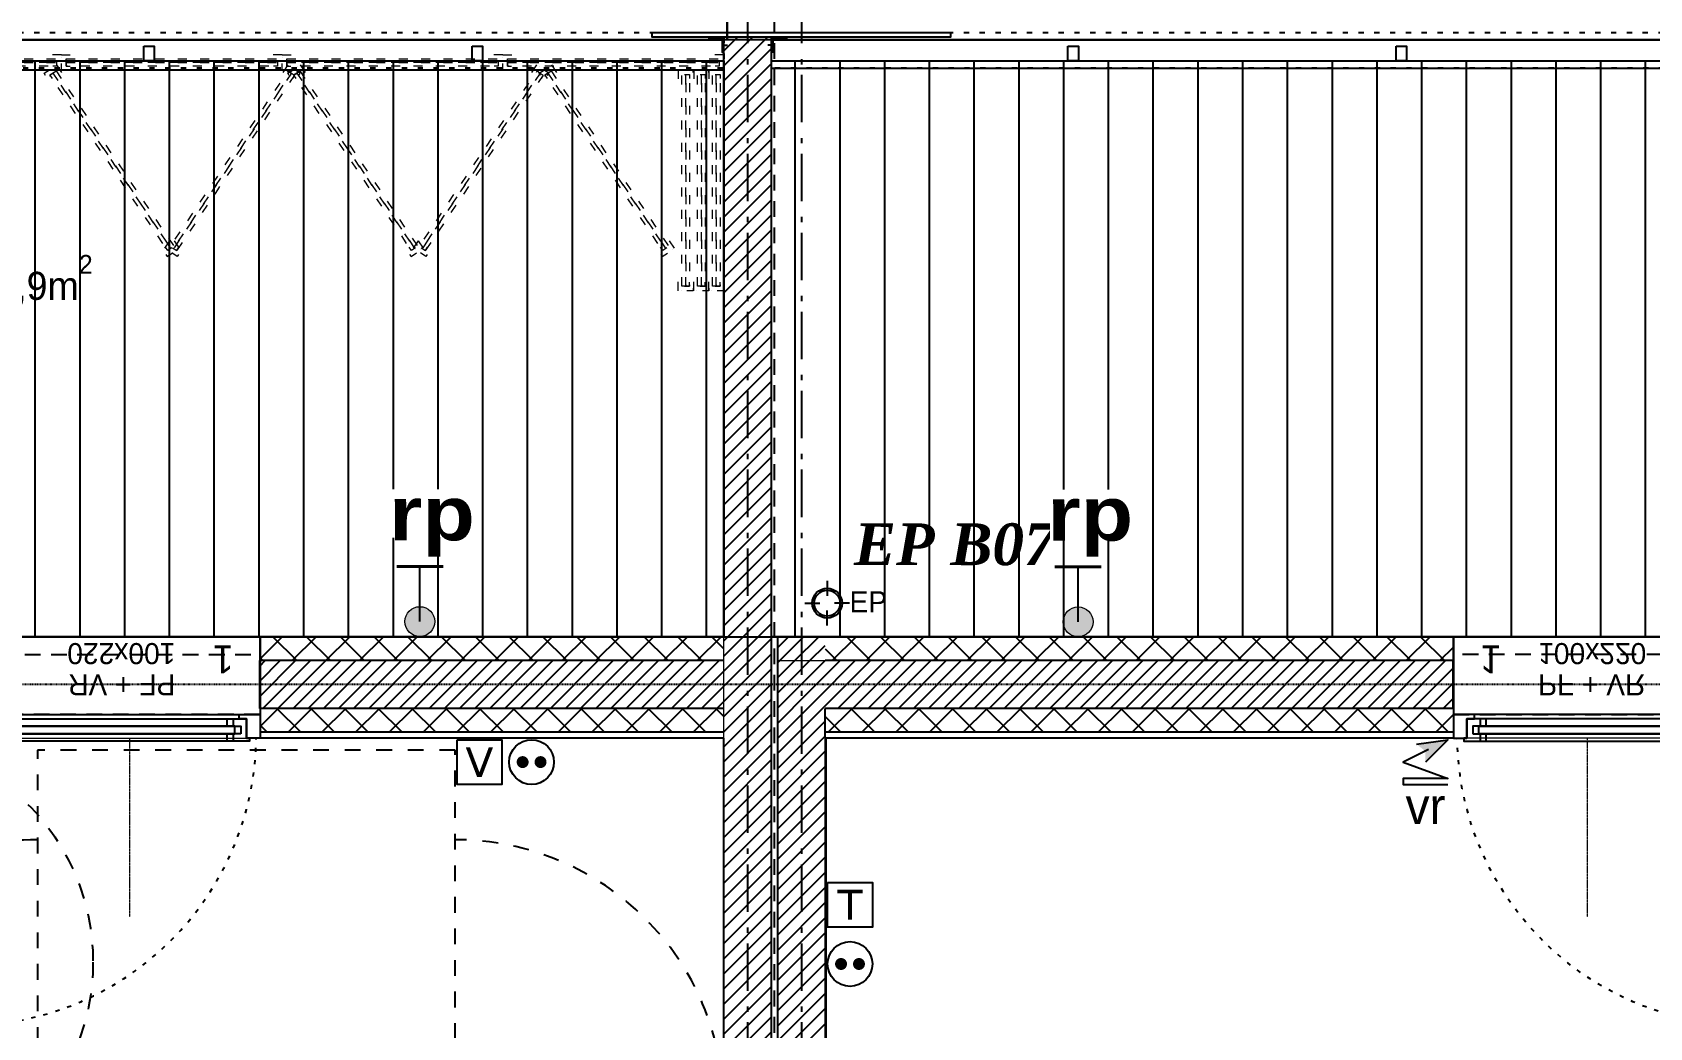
# Model space of a CAD drawing. Header units: centimetres. Extents: x -35664 to 50682, y -23001 to 23705.
# Drawn here: x 9563 to 10105, y 4786 to 5120 of the extents above; entities that cross this region are included whole.
import ezdxf

# ---------------------------------------------------------------- set-up
doc = ezdxf.new("R2010")
doc.units = ezdxf.units.CM
for name, pattern in [('ACAD_ISO03W100', [0.295276, 0.11811, -0.177165]), ('Style de ligne -1', [0.41664, 0.20828, -0.20836]), ('Style de ligne -11', [0.347222, 0.20828, -0.138942]), ('Style de ligne -14', [0.147638, 0.098425, -0.049213]), ('Style de ligne -17', [0.347222, 0.20828, -0.138942]), ('Style de ligne -18', [0.164042, 0.054681, -0.109361]), ('Style de ligne -5', [0.20828, 0.069425, -0.138855]), ('Style de ligne -6', [1.04164, 0.625, -0.20828, 0.06943, -0.13893]), ('VW-01', [0.41656, 0.20828, -0.20828])]:
    doc.linetypes.add(name, pattern=pattern)
for name, color, linetype in [('B aménagement intérieur', 252, 'Continuous'), ('B GÈnÈral_Hatch', 252, 'Continuous'), ('B Général', 252, 'Continuous'), ('C ANNOTATIONS-axes horizontaux', 252, 'Style de ligne -1'), ('C ANNOTATIONS-PMR', 252, 'Style de ligne -5'), ('C ANNOTATIONS-prestations', 252, 'Continuous'), ('C ANNOTATIONS-texte', 252, 'Continuous'), ('D SURFACES-shab', 252, 'Continuous'), ('Général', 252, 'Continuous'), ('prlm-EAU-EF', 161, 'Continuous'), ('prlm-EAU-EPEXT', 145, 'Continuous'), ('prlm-VMC', 93, 'Continuous')]:
    doc.layers.add(name, color=color, linetype=linetype)
for name, color, linetype, lineweight in [('B BATI-lumon', 252, 'Continuous', 20), ('prlm-ELEC-CFA', 1, 'Continuous', 25), ('prlm-ELEC-CFO', 1, 'Continuous', 25), ('w_.prlm-EAU-EPEXT', 252, 'Continuous', 18)]:
    doc.layers.add(name, color=color, linetype=linetype, lineweight=lineweight)
doc.layers.add('prlm-ZEROPLOT', color=254, linetype='Continuous', plot=False)
doc.layers.get('prlm-VMC').off()
doc.styles.add('Eurostile', font='Eurosti.TTF')
doc.styles.add('Eurostile (bold)', font='Eurostib.TTF')
doc.styles.add('Eurostile (italic)', font='Eurostib.TTF')
doc.styles.add('prlm-eau-ef', font='ariblk.ttf', dxfattribs={"height": 18})
doc.styles.add('prlm-eau-ep', font='timesbi.ttf', dxfattribs={"height": 18})
doc.styles.add('prlm-elec-cfo', font='comic.ttf', dxfattribs={"height": 12})
doc.styles.get("Standard").update_dxf_attribs({"font": 'isocp.shx', "height": 15})
doc.styles.add('Times New Roman (bold italic)', font='timesbi.ttf')
pattern_1 = [(45, (0, 0), (2.4253472, -2.6458333), [])]
pattern_2 = [(45, (0, 0), (-5.656854, 5.656854), []), (135, (0, 0), (5.656854, 5.656854), [])]
pattern_3 = [(-135, (0, 0), (5.656854, -5.656854), []), (-45, (0, 0), (-5.656854, -5.656854), [])]

# ---------------------------------------------------------------- blocks, each defined once
blk = doc.blocks.new('A 90.Groupe-24-1')
at = {"layer": 'B Général', "linetype": 'Style de ligne -11', "ltscale": 25.4}
blk.add_line((2145.67, -1173.93), (2145.67, 946.07), dxfattribs=at)
blk = doc.blocks.new('B 90.Groupe-9-1')
at = {"layer": 'B Général', "linetype": 'Continuous'}
for p, q in [((9810.48, 5117.4), (11028.89, 5117.4)), ((9818.33, 5110.39), (9818.33, 4917.39)), ((9833.33, 5110.39), (9833.33, 4917.39)), ((9848.33, 5110.39), (9848.33, 4917.39)), ((9863.33, 5110.39), (9863.33, 4917.39)), ((9878.33, 5110.39), (9878.33, 4917.39)), ((9893.33, 5110.39), (9893.33, 4917.39)), ((9908.33, 5110.39), (9908.33, 4917.39)), ((9923.33, 5110.39), (9923.33, 4917.39)), ((9938.33, 5110.39), (9938.33, 4917.39)), ((9953.33, 5110.39), (9953.33, 4917.39)), ((9968.33, 5110.39), (9968.33, 4917.39)), ((9983.33, 5110.39), (9983.33, 4917.39)), ((9998.33, 5110.39), (9998.33, 4917.39)), ((10013.33, 5110.39), (10013.33, 4917.39)), ((10028.33, 5110.39), (10028.33, 4917.39)), ((10043.33, 5110.39), (10043.33, 4917.39)), ((10058.33, 5110.39), (10058.33, 4917.39)), ((10073.33, 5110.39), (10073.33, 4917.39)), ((10088.33, 5110.39), (10088.33, 4917.39)), ((10103.33, 5110.39), (10103.33, 4917.39))]:
    blk.add_line(p, q, dxfattribs=at)
at = {"layer": 'B Général', "linetype": 'Style de ligne -5', "ltscale": 25.4, "flags": 128}
blk.add_lwpolyline([(11031.39, 4905.43), (10859.39, 4905.43), (10859.39, 4917.39), (11019.43, 4917.39), (11019.43, 5107.88), (9810.48, 5107.88), (9810.48, 5119.84), (11031.39, 5119.84)], close=True, dxfattribs=at)
at = {"layer": 'B Général', "linetype": 'Continuous', "flags": 128}
for points in [[(9909.83, 5115.34), (9913.33, 5115.34), (9913.33, 5110.34), (9909.83, 5110.34)], [(10019.83, 5115.34), (10023.33, 5115.34), (10023.33, 5110.34), (10019.83, 5110.34)], [(11021.89, 4914.93), (10859.39, 4914.93), (10859.39, 4917.39), (9810.48, 4917.39), (9810.48, 5110.34), (11021.89, 5110.34)]]:
    blk.add_lwpolyline(points, close=True, dxfattribs=at)
blk = doc.blocks.new('B 90.Groupe-10-1')
at = {"layer": 'B Général', "linetype": 'Continuous'}
for p, q in [((9060.8, 5117.4), (9794.48, 5117.4)), ((9563.64, 5110.39), (9563.64, 4917.39)), ((9578.64, 5110.39), (9578.64, 4917.39)), ((9593.64, 5110.39), (9593.64, 4917.39)), ((9608.64, 5110.39), (9608.64, 4917.39)), ((9623.64, 5110.39), (9623.64, 4917.39)), ((9638.64, 5110.39), (9638.64, 4917.39)), ((9653.64, 5110.39), (9653.64, 4917.39)), ((9668.64, 5110.39), (9668.64, 4917.39)), ((9683.64, 5110.39), (9683.64, 4917.39)), ((9698.64, 5110.39), (9698.64, 4917.39)), ((9713.64, 5110.39), (9713.64, 4917.39)), ((9728.64, 5110.39), (9728.64, 4917.39)), ((9743.64, 5110.39), (9743.64, 4917.39)), ((9758.64, 5110.39), (9758.64, 4917.39)), ((9773.64, 5110.39), (9773.64, 4917.39)), ((9788.64, 5110.39), (9788.64, 4917.39))]:
    blk.add_line(p, q, dxfattribs=at)
at = {"layer": 'B Général', "linetype": 'Style de ligne -5', "ltscale": 25.4, "flags": 128}
blk.add_lwpolyline([(9060.8, 5119.84), (9794.48, 5119.84), (9794.48, 5107.88), (9060.8, 5107.88)], close=True, dxfattribs=at)
at = {"layer": 'B Général', "linetype": 'Continuous', "flags": 128}
for points in [[(9600.14, 5115.34), (9603.64, 5115.34), (9603.64, 5110.34), (9600.14, 5110.34)], [(9710.14, 5115.34), (9713.64, 5115.34), (9713.64, 5110.34), (9710.14, 5110.34)], [(9060.8, 5110.34), (9794.48, 5110.34), (9794.48, 4917.39), (9060.8, 4917.39)]]:
    blk.add_lwpolyline(points, close=True, dxfattribs=at)
blk = doc.blocks.new('B 90.EP')
at = {"layer": 'B Général', "linetype": 'Continuous'}
for p, q in [((0, 7.5), (0, 2.5)), ((-7.5, 0), (-2.5, 0)), ((7.5, 0), (2.5, 0)), ((0, -7.5), (0, -2.5))]:
    blk.add_line(p, q, dxfattribs=at)
at = {"layer": 'B Général', "linetype": 'Continuous', "flags": 128}
for points in [[(-5, 0, -1), (5, 0, -1)], [(-4.33, 0, -1), (4.33, 0, -1)]]:
    blk.add_lwpolyline(points, format="xyb", close=True, dxfattribs=at)
at = {"layer": 'C ANNOTATIONS-prestations', "insert": (7.5, 3.99), "char_height": 7.059, "attachment_point": 1, "line_spacing_factor": 0.894142, "style": 'Eurostile'}
blk.add_mtext('EP', dxfattribs=at)
blk = doc.blocks.new('B 90.Rond 150_PMR')
at = {"layer": 'B Général', "linetype": 'VW-01', "ltscale": 25.4}
blk.add_circle((0, 0), 75, dxfattribs=at)
at = {"layer": 'B Général', "insert": (-61.5, 0), "char_height": 7.059, "attachment_point": 5, "rotation": 90, "line_spacing_factor": 0.894142, "style": 'Eurostile (italic)'}
blk.add_mtext('Ø 150 PMR', dxfattribs=at)
blk = doc.blocks.new('B 90.Groupe-3-1')
at = {"layer": 'B Général', "linetype": 'VW-01', "ltscale": 25.4}
blk.add_line((70, -114.99), (-70, -80.35), dxfattribs=at)
at = {"layer": 'B Général', "linetype": 'VW-01', "ltscale": 25.4, "flags": 128}
for points in [[(-70, 35), (70, 35), (70, -155), (-70, -155)], [(-70, -114.99), (70, -114.99), (70, -155), (-70, -155)]]:
    blk.add_lwpolyline(points, close=True, dxfattribs=at)
blk = doc.blocks.new('B 90.Lit 140.190_PMR 2')
at = {"layer": 'B Général', "linetype": 'VW-01', "ltscale": 25.4, "flags": 128}
for points in [[(70, 155), (-70, 155), (-70, 35), (70, 35)], [(-70, -155), (-70, 35), (-160, 35), (-160, -155)], [(160, -155), (160, 35), (70, 35), (70, -155)]]:
    blk.add_lwpolyline(points, close=True, dxfattribs=at)
at = {"layer": 'B Général', "linetype": 'VW-01', "ltscale": 25.4}
for centre, start, end in [((-70, 35), 90, 180), ((70, 35), 0, 90)]:
    blk.add_arc(centre, 90, start, end, dxfattribs=at)
at = {"layer": 'B Général'}
blk.add_blockref('B 90.Groupe-3-1', (0, 0), dxfattribs=at)
blk = doc.blocks.new('B 90.T2 S105 (2D)')
at = {"layer": 'D SURFACES-shab', "lineweight": 18, "flags": 128}
blk.add_lwpolyline([(4.59, 291.55), (366.73, 291.55), (366.73, -22.47), (4.59, -22.47)], close=True, dxfattribs=at)
at = {"layer": 'B Général'}
blk.add_blockref('B 90.Lit 140.190_PMR 2', (206.73, 132.53), dxfattribs=at)
at = {"layer": 'C ANNOTATIONS-PMR', "ltscale": 25.4, "rotation": 270}
blk.add_blockref('B 90.Rond 150_PMR', (80.33, 216.55), dxfattribs=at)
blk = doc.blocks.new('B 90.T3 BS 107 (2D)')
at = {"layer": 'D SURFACES-shab', "lineweight": 18, "flags": 128}
blk.add_lwpolyline([(-498.3, -60.35), (-267.3, -60.35), (-267.3, 29.48), (-143.3, 29.48), (-143.3, -328.51), (-498.3, -328.51)], close=True, dxfattribs=at)
blk = doc.blocks.new('B 90.PF 100.220 + VR')
at = {"layer": 'B Général', "linetype": 'Continuous'}
for p, q in [((-50, 7), (-50, 17)), ((50, 7), (50, 17))]:
    blk.add_line(p, q, dxfattribs=at)
at = {"layer": 'B Général', "linetype": 'Continuous', "lineweight": 35}
for p, q in [((-50, 7), (-50, -9)), ((50, 7), (50, -9))]:
    blk.add_line(p, q, dxfattribs=at)
at = {"layer": 'B Général'}
blk.add_line((45, 9), (-45, 9), dxfattribs=at)
at = {"layer": 'B Général', "linetype": 'Style de ligne -14', "ltscale": 25.4, "flags": 128}
blk.add_lwpolyline([(47.5, 113.27), (46.5, 113.27), (46.5, 112.27), (40, 112.27), (40, 18.5), (46.5, 18.5), (46.5, 17.5), (47.5, 17.5)], close=True, dxfattribs=at)
at = {"layer": 'B Général', "flags": 128}
for points in [[(-43, 10.5), (-43, 9), (-50, 9), (-50, 17), (-45.5, 17), (-45.5, 10.5)], [(-41, 18), (41, 18), (41, 15.5), (-41, 15.5)], [(43, 10.5), (43, 9), (50, 9), (50, 17), (45.5, 17), (45.5, 10.5)], [(-43.5, 15.5), (43.5, 15.5), (43.5, 13), (-43.5, 13)], [(-41, 13), (41, 13), (41, 10.5), (-41, 10.5)]]:
    blk.add_lwpolyline(points, close=True, dxfattribs=at)
at = {"layer": 'B Général', "linetype": 'Continuous', "flags": 128}
for points in [[(-39, 15.5), (-41.5, 15.5), (-41.5, 13), (-39, 13), (-39, 10.5), (-45.5, 10.5), (-45.5, 17), (-46.5, 17), (-46.5, 18), (-39, 18)], [(39, 15.5), (41.5, 15.5), (41.5, 13), (39, 13), (39, 10.5), (45.5, 10.5), (45.5, 17), (46.5, 17), (46.5, 18), (39, 18)]]:
    blk.add_lwpolyline(points, close=True, dxfattribs=at)
at = {"layer": 'B Général', "linetype": 'Style de ligne -17', "ltscale": 25.4, "flags": 128}
blk.add_lwpolyline([(-50, 9), (50, 9), (50, -11), (-50, -11)], close=True, dxfattribs=at)
at = {"layer": 'B Général', "flags": 128}
blk.add_lwpolyline([(-50, -9), (-50, -17), (50, -17), (50, -9)], dxfattribs=at)
at = {"layer": 'B Général'}
blk.add_circle((47, 17.5), 0.5, dxfattribs=at)
at = {"layer": 'B Général', "linetype": 'Style de ligne -18', "ltscale": 25.4}
blk.add_arc((48.78, 15.78), 97.5, 90.8973, 179.2823, dxfattribs=at)
at = {"layer": 'B Général', "insert": (-21.61, 2.65), "char_height": 7.059, "attachment_point": 1, "rotation": 360, "line_spacing_factor": 0.894142, "style": 'Eurostile'}
blk.add_mtext('PF + VR', dxfattribs=at)
at = {"layer": 'C ANNOTATIONS-prestations', "attachment_point": 1, "rotation": 360, "line_spacing_factor": 0.894142}
for s, insert, char_height, style in [('1', (-41.14, -4.77), 9.41, 'Eurostile (bold)'), ('100x220', (-21.61, -7.83), 7.059, 'Eurostile')]:
    blk.add_mtext(s, dxfattribs=dict(at, insert=insert, char_height=char_height, style=style))
blk = doc.blocks.new('B 90.Groupe-26-1')
at = {"layer": 'B Général', "linetype": 'Style de ligne -5', "ltscale": 25.4}
for p, q in [((9793.98, 5115.59), (9795.7, 5115.59)), ((9810.98, 5115.59), (9809.27, 5115.59))]:
    blk.add_line(p, q, dxfattribs=at)
at = {"layer": 'B Général', "linetype": 'Continuous', "flags": 128}
for points in [[(9770.48, 5119.84), (9870.48, 5119.84), (9870.48, 5118.34), (9770.48, 5118.34)], [(9794.48, 5114.5), (9794.48, 5118.34), (9789.48, 5118.34), (9789.48, 5117.84), (9793.98, 5117.84), (9793.98, 5113.34), (9794.48, 5113.34)], [(9810.48, 5114.5), (9810.48, 5118.34), (9815.48, 5118.34), (9815.48, 5117.84), (9810.98, 5117.84), (9810.98, 5113.34), (9810.48, 5113.34)]]:
    blk.add_lwpolyline(points, close=True, dxfattribs=at)
blk = doc.blocks.new('B 90.w_.xi.epext')
at = {"layer": 'w_.prlm-EAU-EPEXT', "linetype": 'Continuous', "lineweight": 18}
blk.add_circle((0, 0), 5, dxfattribs=at)
blk = doc.blocks.new('B 90.Groupe-27-1')
at = {"layer": 'w_.prlm-EAU-EPEXT'}
blk.add_blockref('B 90.w_.xi.epext', (9829.13, 4928.65), dxfattribs=at)
at = {"layer": 'w_.prlm-EAU-EPEXT', "insert": (9838.12, 4955.38), "char_height": 13.989, "width": 86.1947, "attachment_point": 1, "line_spacing_factor": 1.004802, "style": 'Times New Roman (bold italic)'}
blk.add_mtext('EP B07', dxfattribs=at)
blk = doc.blocks.new('B 90.Groupe-84-1')
at = {"layer": 'B BATI-lumon', "linetype": 'ACAD_ISO03W100', "ltscale": 25.4, "flags": 128}
for points in [[(9498.48, 5112.35), (9501.98, 5112.35), (9501.98, 5111.11), (9500.06, 5111.11), (9500.06, 5108.61), (9501.98, 5108.61), (9501.98, 5107.35), (9498.48, 5107.35), (9498.48, 5111.35), (9498.48, 5111.35)], [(9572.48, 5112.35), (9568.98, 5112.35), (9568.98, 5111.11), (9570.91, 5111.11), (9570.91, 5108.61), (9568.98, 5108.61), (9568.98, 5107.35), (9572.48, 5107.35), (9572.48, 5111.35), (9572.48, 5111.35)], [(9500.06, 5111.11), (9570.91, 5111.11), (9570.91, 5109.86), (9500.06, 5109.86)], [(9500.06, 5109.86), (9570.91, 5109.86), (9570.91, 5108.61), (9500.06, 5108.61)]]:
    blk.add_lwpolyline(points, close=True, dxfattribs=at)
blk = doc.blocks.new('B 90.Groupe-85-1')
at = {"layer": 'B BATI-lumon', "linetype": 'ACAD_ISO03W100', "ltscale": 25.4, "flags": 128}
for points in [[(9572.48, 5112.35), (9575.98, 5112.35), (9575.98, 5111.11), (9574.06, 5111.11), (9574.06, 5108.61), (9575.98, 5108.61), (9575.98, 5107.35), (9572.48, 5107.35), (9572.48, 5111.35), (9572.48, 5111.35)], [(9646.48, 5112.35), (9642.98, 5112.35), (9642.98, 5111.11), (9644.91, 5111.11), (9644.91, 5108.61), (9642.98, 5108.61), (9642.98, 5107.35), (9646.48, 5107.35), (9646.48, 5111.35), (9646.48, 5111.35)], [(9574.06, 5111.11), (9644.91, 5111.11), (9644.91, 5109.86), (9574.06, 5109.86)], [(9574.06, 5109.86), (9644.91, 5109.86), (9644.91, 5108.61), (9574.06, 5108.61)]]:
    blk.add_lwpolyline(points, close=True, dxfattribs=at)
blk = doc.blocks.new('B 90.Groupe-86-1')
at = {"layer": 'B BATI-lumon', "linetype": 'ACAD_ISO03W100', "ltscale": 25.4, "flags": 128}
for points in [[(9646.48, 5112.35), (9649.98, 5112.35), (9649.98, 5111.11), (9648.06, 5111.11), (9648.06, 5108.61), (9649.98, 5108.61), (9649.98, 5107.35), (9646.48, 5107.35), (9646.48, 5111.35), (9646.48, 5111.35)], [(9720.48, 5112.35), (9716.98, 5112.35), (9716.98, 5111.11), (9718.91, 5111.11), (9718.91, 5108.61), (9716.98, 5108.61), (9716.98, 5107.35), (9720.48, 5107.35), (9720.48, 5111.35), (9720.48, 5111.35)], [(9648.06, 5111.11), (9718.91, 5111.11), (9718.91, 5109.86), (9648.06, 5109.86)], [(9648.06, 5109.86), (9718.91, 5109.86), (9718.91, 5108.61), (9648.06, 5108.61)]]:
    blk.add_lwpolyline(points, close=True, dxfattribs=at)
blk = doc.blocks.new('B 90.Groupe-87-1')
at = {"layer": 'B BATI-lumon', "linetype": 'ACAD_ISO03W100', "ltscale": 25.4, "flags": 128}
for points in [[(9720.48, 5112.35), (9723.98, 5112.35), (9723.98, 5111.11), (9722.06, 5111.11), (9722.06, 5108.61), (9723.98, 5108.61), (9723.98, 5107.35), (9720.48, 5107.35), (9720.48, 5111.35), (9720.48, 5111.35)], [(9794.48, 5112.35), (9790.98, 5112.35), (9790.98, 5111.11), (9792.91, 5111.11), (9792.91, 5108.61), (9790.98, 5108.61), (9790.98, 5107.35), (9794.48, 5107.35), (9794.48, 5111.35), (9794.48, 5111.35)], [(9722.06, 5111.11), (9792.91, 5111.11), (9792.91, 5109.86), (9722.06, 5109.86)], [(9722.06, 5109.86), (9792.91, 5109.86), (9792.91, 5108.61), (9722.06, 5108.61)]]:
    blk.add_lwpolyline(points, close=True, dxfattribs=at)
blk = doc.blocks.new('B 90.Groupe-88-1')
at = {"layer": 'B BATI-lumon', "linetype": 'ACAD_ISO03W100', "ltscale": 25.4, "flags": 128}
for points in [[(9789.48, 5107.35), (9789.48, 5103.85), (9790.73, 5103.85), (9790.73, 5105.77), (9793.23, 5105.77), (9793.23, 5103.85), (9794.48, 5103.85), (9794.48, 5107.35), (9790.49, 5107.35), (9790.49, 5107.35)], [(9790.73, 5034.93), (9790.73, 5105.77), (9791.98, 5105.77), (9791.98, 5034.93)], [(9791.98, 5034.93), (9791.98, 5105.77), (9793.23, 5105.77), (9793.23, 5034.93)], [(9789.48, 5033.35), (9789.48, 5036.85), (9790.73, 5036.85), (9790.73, 5034.93), (9793.23, 5034.93), (9793.23, 5036.85), (9794.48, 5036.85), (9794.48, 5033.35), (9790.49, 5033.35), (9790.49, 5033.35)]]:
    blk.add_lwpolyline(points, close=True, dxfattribs=at)
blk = doc.blocks.new('B 90.Groupe-89-1')
at = {"layer": 'B BATI-lumon', "linetype": 'ACAD_ISO03W100', "ltscale": 25.4, "flags": 128}
for points in [[(9784.48, 5107.35), (9784.48, 5103.85), (9785.73, 5103.85), (9785.73, 5105.77), (9788.23, 5105.77), (9788.23, 5103.85), (9789.48, 5103.85), (9789.48, 5107.35), (9785.49, 5107.35), (9785.49, 5107.35)], [(9785.73, 5034.93), (9785.73, 5105.77), (9786.98, 5105.77), (9786.98, 5034.93)], [(9786.98, 5034.93), (9786.98, 5105.77), (9788.23, 5105.77), (9788.23, 5034.93)], [(9784.48, 5033.35), (9784.48, 5036.85), (9785.73, 5036.85), (9785.73, 5034.93), (9788.23, 5034.93), (9788.23, 5036.85), (9789.48, 5036.85), (9789.48, 5033.35), (9785.49, 5033.35), (9785.49, 5033.35)]]:
    blk.add_lwpolyline(points, close=True, dxfattribs=at)
blk = doc.blocks.new('B 90.Groupe-90-1')
at = {"layer": 'B BATI-lumon', "linetype": 'ACAD_ISO03W100', "ltscale": 25.4, "flags": 128}
for points in [[(9779.23, 5107.35), (9779.23, 5103.85), (9780.48, 5103.85), (9780.48, 5105.77), (9782.98, 5105.77), (9782.98, 5103.85), (9784.23, 5103.85), (9784.23, 5107.35), (9780.24, 5107.35), (9780.24, 5107.35)], [(9780.48, 5034.93), (9780.48, 5105.77), (9781.73, 5105.77), (9781.73, 5034.93)], [(9781.73, 5034.93), (9781.73, 5105.77), (9782.98, 5105.77), (9782.98, 5034.93)], [(9779.23, 5033.35), (9779.23, 5036.85), (9780.48, 5036.85), (9780.48, 5034.93), (9782.98, 5034.93), (9782.98, 5036.85), (9784.23, 5036.85), (9784.23, 5033.35), (9780.24, 5033.35), (9780.24, 5033.35)]]:
    blk.add_lwpolyline(points, close=True, dxfattribs=at)
blk = doc.blocks.new('B 90.Groupe-91-1')
at = {"layer": 'B BATI-lumon', "linetype": 'ACAD_ISO03W100', "ltscale": 25.4, "flags": 128}
for points in [[(9736.74, 5109), (9738.69, 5106.09), (9737.66, 5105.4), (9736.59, 5106.99), (9734.51, 5105.6), (9735.58, 5104), (9734.54, 5103.3), (9732.59, 5106.21), (9735.91, 5108.44), (9735.91, 5108.44)], [(9735.55, 5106.3), (9775.05, 5047.49), (9774.01, 5046.79), (9734.51, 5105.6)], [(9736.59, 5106.99), (9776.09, 5048.18), (9775.05, 5047.49), (9735.55, 5106.3)], [(9778, 5047.57), (9776.04, 5050.47), (9775.01, 5049.78), (9776.09, 5048.18), (9774.01, 5046.79), (9772.94, 5048.38), (9771.89, 5047.68), (9773.85, 5044.78), (9777.16, 5047.01), (9777.16, 5047.01)]]:
    blk.add_lwpolyline(points, close=True, dxfattribs=at)
blk = doc.blocks.new('B 90.Groupe-92-1')
at = {"layer": 'B BATI-lumon', "linetype": 'ACAD_ISO03W100', "ltscale": 25.4, "flags": 128}
for points in [[(9732.94, 5106.3), (9693.44, 5047.49), (9692.41, 5048.18), (9731.91, 5106.99)], [(9733.98, 5105.6), (9694.48, 5046.79), (9693.44, 5047.49), (9732.94, 5106.3)], [(9731.76, 5109), (9729.8, 5106.09), (9730.83, 5105.4), (9731.91, 5106.99), (9733.98, 5105.6), (9732.91, 5104), (9733.95, 5103.3), (9735.91, 5106.21), (9732.59, 5108.44), (9732.59, 5108.44)], [(9690.5, 5047.57), (9692.45, 5050.47), (9693.48, 5049.78), (9692.41, 5048.18), (9694.48, 5046.79), (9695.56, 5048.38), (9696.6, 5047.68), (9694.65, 5044.78), (9691.33, 5047.01), (9691.33, 5047.01)]]:
    blk.add_lwpolyline(points, close=True, dxfattribs=at)
blk = doc.blocks.new('B 90.Groupe-93-1')
at = {"layer": 'B BATI-lumon', "linetype": 'ACAD_ISO03W100', "ltscale": 25.4, "flags": 128}
for points in [[(9652.56, 5109), (9654.51, 5106.09), (9653.48, 5105.4), (9652.41, 5106.99), (9650.33, 5105.6), (9651.4, 5104), (9650.36, 5103.3), (9648.41, 5106.21), (9651.73, 5108.44), (9651.73, 5108.44)], [(9651.37, 5106.3), (9690.87, 5047.49), (9689.83, 5046.79), (9650.33, 5105.6)], [(9652.41, 5106.99), (9691.91, 5048.18), (9690.87, 5047.49), (9651.37, 5106.3)], [(9693.82, 5047.57), (9691.87, 5050.47), (9690.84, 5049.78), (9691.91, 5048.18), (9689.83, 5046.79), (9688.76, 5048.38), (9687.72, 5047.68), (9689.67, 5044.78), (9692.99, 5047.01), (9692.99, 5047.01)]]:
    blk.add_lwpolyline(points, close=True, dxfattribs=at)
blk = doc.blocks.new('B 90.Groupe-94-1')
at = {"layer": 'B BATI-lumon', "linetype": 'ACAD_ISO03W100', "ltscale": 25.4, "flags": 128}
for points in [[(9649.6, 5106.3), (9610.1, 5047.49), (9609.06, 5048.18), (9648.56, 5106.99)], [(9650.63, 5105.6), (9611.13, 5046.79), (9610.1, 5047.49), (9649.6, 5106.3)], [(9648.41, 5109), (9646.46, 5106.09), (9647.49, 5105.4), (9648.56, 5106.99), (9650.64, 5105.6), (9649.57, 5104), (9650.61, 5103.3), (9652.56, 5106.21), (9649.24, 5108.44), (9649.24, 5108.44)], [(9607.15, 5047.57), (9609.1, 5050.47), (9610.13, 5049.78), (9609.06, 5048.18), (9611.14, 5046.79), (9612.21, 5048.38), (9613.25, 5047.68), (9611.3, 5044.78), (9607.98, 5047.01), (9607.98, 5047.01)]]:
    blk.add_lwpolyline(points, close=True, dxfattribs=at)
blk = doc.blocks.new('B 90.Groupe-95-1')
at = {"layer": 'B BATI-lumon', "linetype": 'ACAD_ISO03W100', "ltscale": 25.4, "flags": 128}
for points in [[(9570.87, 5109), (9572.82, 5106.09), (9571.79, 5105.4), (9570.72, 5106.99), (9568.64, 5105.6), (9569.72, 5104), (9568.67, 5103.3), (9566.72, 5106.21), (9570.04, 5108.44), (9570.04, 5108.44)], [(9569.68, 5106.3), (9609.18, 5047.49), (9608.15, 5046.79), (9568.65, 5105.6)], [(9570.72, 5106.99), (9610.22, 5048.18), (9609.18, 5047.49), (9569.68, 5106.3)], [(9612.13, 5047.57), (9610.18, 5050.47), (9609.15, 5049.78), (9610.22, 5048.18), (9608.14, 5046.79), (9607.07, 5048.38), (9606.03, 5047.68), (9607.98, 5044.78), (9611.3, 5047.01), (9611.3, 5047.01)]]:
    blk.add_lwpolyline(points, close=True, dxfattribs=at)
blk = doc.blocks.new('B 90.Groupe-107-1')
at = {"layer": 'B BATI-lumon'}
for name in ['B 90.Groupe-84-1', 'B 90.Groupe-85-1', 'B 90.Groupe-86-1', 'B 90.Groupe-87-1', 'B 90.Groupe-95-1', 'B 90.Groupe-94-1', 'B 90.Groupe-93-1', 'B 90.Groupe-92-1', 'B 90.Groupe-91-1', 'B 90.Groupe-90-1', 'B 90.Groupe-89-1', 'B 90.Groupe-88-1']:
    blk.add_blockref(name, (0, 0), dxfattribs=at)
blk = doc.blocks.new('B 90.Groupe-20-1')
at = {"layer": 'B Général', "linetype": 'Style de ligne -11', "ltscale": 25.4}
blk.add_line((2145.67, -1173.93), (2145.67, 946.07), dxfattribs=at)
blk = doc.blocks.new('xi.EA')
at = {"layer": 'prlm-ZEROPLOT', "color": 250, "linetype": 'ACAD_ISO03W100', "lineweight": 0, "ltscale": 0.2}
blk.add_lwpolyline([(0, 0), (0, 60)], dxfattribs=at)
blk = doc.blocks.new('xi.epext')
at = {"layer": 'prlm-EAU-EPEXT', "color": 0, "linetype": 'ByBlock', "lineweight": -2}
blk.add_circle((0, 0), 5, dxfattribs=at)
blk = doc.blocks.new('xi.VR')
at = {"layer": 'prlm-ELEC-CFO', "lineweight": 5}
blk.add_hatch(color=0, dxfattribs=at).paths.add_polyline_path([(-3, 6), (-0.1, 3.7), (0, 0), (7.5, 7.5)])
at = {"layer": 'prlm-ELEC-CFO', "color": 0}
for points in [[(-3, 6), (7.5, 7.5), (0, 0)], [(0.95, 4.23), (-7.5, 0), (7.5, -5.5), (-7.5, -5.5), (-7.5, -7.5), (7.5, -7.5)]]:
    blk.add_lwpolyline(points, dxfattribs=at)
blk = doc.blocks.new('xi.TEL')
at = {"layer": 'prlm-ELEC-CFA', "color": 0, "linetype": 'ByBlock', "lineweight": -2, "flags": 128}
blk.add_lwpolyline([(-7.5, 7.5), (7.5, 7.5), (7.5, -7.5), (-7.5, -7.5)], close=True, dxfattribs=at)
at = {"layer": 'prlm-ELEC-CFA', "color": 0, "linetype": 'ByBlock', "insert": (0, 0), "char_height": 10, "width": 11.36, "attachment_point": 5}
blk.add_mtext('{\\fVerdana|b0|i0|c0|p34;T}', dxfattribs=at)
blk = doc.blocks.new('xi.PC')
at = {"color": 0, "lineweight": 5}
blk.add_wipeout([(-7.5, -7.5), (7.5, -7.5), (7.5, 7.5), (-7.5, 7.5)], dxfattribs=at).dxf.layer = 'prlm-ELEC-CFO'
at = {"layer": 'prlm-ELEC-CFO', "color": 0, "linetype": 'ByBlock', "lineweight": 5, "const_width": 2}
for points in [[(-4, 0, 1), (-2, 0, 1)], [(2, 0, 1), (4, 0, 1)]]:
    blk.add_lwpolyline(points, format="xyb", close=True, dxfattribs=at)
at = {"layer": 'prlm-ELEC-CFO', "color": 0, "linetype": 'ByBlock', "lineweight": -2}
blk.add_circle((0, 0), 7.5, dxfattribs=at)
blk = doc.blocks.new('xi.TV')
at = {"layer": 'prlm-ELEC-CFA', "color": 0, "linetype": 'ByBlock', "lineweight": -2, "flags": 128}
blk.add_lwpolyline([(-7.5, 7.5), (7.5, 7.5), (7.5, -7.5), (-7.5, -7.5)], close=True, dxfattribs=at)
at = {"layer": 'prlm-ELEC-CFA', "color": 0, "linetype": 'ByBlock', "insert": (0, 0), "char_height": 10, "width": 11.36, "attachment_point": 5}
blk.add_mtext('{\\fVerdana|b0|i0|c0|p34;V}', dxfattribs=at)
blk = doc.blocks.new('xi.rp')
at = {"layer": 'prlm-EAU-EF', "lineweight": 5}
h = blk.add_hatch(color=0, dxfattribs=at)
edge = h.paths.add_edge_path()
edge.add_arc((0, 5), 5, 0, 360)
at = {"layer": 'prlm-EAU-EF', "color": 0, "const_width": 1, "flags": 128}
blk.add_lwpolyline([(-7.82, 23.46), (7.82, 23.46)], dxfattribs=at)
at = {"layer": 'prlm-EAU-EF', "color": 0, "flags": 128}
blk.add_lwpolyline([(0, 5), (0, 23.46)], dxfattribs=at)
at = {"layer": 'prlm-EAU-EF', "color": 0, "lineweight": 5}
blk.add_circle((0, 5), 5, dxfattribs=at)

msp = doc.modelspace()

# ---------------------------------------------------------------- hatches: boundary and pattern name
at = {"layer": 'B GÈnÈral_Hatch', "linetype": 'Continuous'}
h = msp.add_hatch(dxfattribs=at)
h.set_pattern_fill('50_BETON', color=256, style=0, pattern_type=2)
h.set_pattern_definition(pattern_1)
h.paths.add_polyline_path([(9794.484, 4300.333), (9810.484, 4300.334), (9810.484, 5118.341), (9794.484, 5118.341)])
h = msp.add_hatch(dxfattribs=at)
h.set_pattern_fill('02_ISOLANT', color=256, angle=-180, style=0, pattern_type=2)
h.set_pattern_definition(pattern_3)
h.paths.add_polyline_path([(9794.484, 4909.389), (9794.484, 4917.389), (9639.085, 4917.389), (9639.085, 4909.389)])
h = msp.add_hatch(dxfattribs=at)
h.set_pattern_fill('50_BETON', color=256, style=0, pattern_type=2)
h.set_pattern_definition(pattern_1)
h.paths.add_polyline_path([(9812.484, 4917.395), (9812.484, 4909.389), (9828.484, 4909.389), (9828.484, 4917.395)])
h = msp.add_hatch(dxfattribs=at)
h.set_pattern_fill('02_ISOLANT', color=256, style=0, pattern_type=2)
h.set_pattern_definition(pattern_2)
h.paths.add_polyline_path([(9828.484, 4917.389), (9828.484, 4909.389), (10039.037, 4909.389), (10039.037, 4917.389)])
h = msp.add_hatch(dxfattribs=at)
h.set_pattern_fill('50_BETON', color=256, style=0, pattern_type=2)
h.set_pattern_definition(pattern_1)
h.paths.add_polyline_path([(9794.484, 4893.389), (9794.484, 4909.389), (9639.085, 4909.389), (9639.085, 4893.389)])
h = msp.add_hatch(dxfattribs=at)
h.set_pattern_fill('50_BETON', color=256, style=0, pattern_type=2)
h.set_pattern_definition(pattern_1)
h.paths.add_polyline_path([(9828.484, 4300.336), (9828.484, 4893.389), (9812.484, 4909.389), (9812.484, 4300.335)])
h = msp.add_hatch(dxfattribs=at)
h.set_pattern_fill('50_BETON', color=256, style=0, pattern_type=2)
h.set_pattern_definition(pattern_1)
h.paths.add_polyline_path([(9812.484, 4909.389), (9828.484, 4893.389), (10039.037, 4893.389), (10039.037, 4909.389)])
h = msp.add_hatch(dxfattribs=at)
h.set_pattern_fill('02_ISOLANT', color=256, angle=-180, style=0, pattern_type=2)
h.set_pattern_definition(pattern_3)
h.paths.add_polyline_path([(9794.484, 4885.389), (9794.484, 4893.389), (9639.085, 4893.389), (9639.085, 4885.389)])
h = msp.add_hatch(dxfattribs=at)
h.set_pattern_fill('02_ISOLANT', color=256, style=0, pattern_type=2)
h.set_pattern_definition(pattern_2)
h.paths.add_polyline_path([(9828.484, 4893.389), (9828.484, 4885.389), (10039.037, 4885.389), (10039.037, 4893.389)])

# ---------------------------------------------------------------- linework, layer by layer
at = {"layer": 'B Général', "linetype": 'Continuous', "lineweight": 18}
for p, q in [((9794.484, 4300.333), (9794.484, 5118.341)), ((9810.484, 4300.334), (9810.484, 5118.341)), ((9812.484, 4917.395), (9812.484, 4909.389)), ((9828.484, 4917.395), (9828.484, 4917.389)), ((9794.484, 4909.389), (9639.085, 4909.389)), ((9812.484, 4909.389), (9812.484, 4300.335)), ((9812.484, 4909.389), (9828.484, 4909.389)), ((10039.037, 4909.389), (9828.484, 4909.389)), ((9794.484, 4893.389), (9639.085, 4893.389)), ((10039.037, 4893.389), (9828.484, 4893.389)), ((9828.484, 4883.389), (9828.484, 4300.336))]:
    msp.add_line(p, q, dxfattribs=at)
at = {"layer": 'B Général', "linetype": 'Continuous'}
for p, q in [((9810.484, 5118.341), (9794.484, 5118.341)), ((9794.484, 4917.389), (9794.484, 5118.341)), ((9810.484, 4300.334), (9810.484, 5118.341)), ((9794.484, 4917.389), (9639.085, 4917.389)), ((9639.085, 4917.389), (9639.085, 4883.389)), ((9794.484, 4917.389), (9639.085, 4917.389)), ((9812.484, 4917.395), (9812.484, 4909.389)), ((9812.484, 4917.395), (9828.484, 4917.395)), ((9828.484, 4917.395), (9828.484, 4917.389)), ((10039.037, 4917.389), (9828.484, 4917.389)), ((10039.037, 4917.389), (9828.484, 4917.389)), ((10039.037, 4917.389), (10039.037, 4883.389)), ((9794.484, 4909.389), (9639.085, 4909.389)), ((9812.484, 4909.389), (9812.484, 4300.335)), ((10039.037, 4909.389), (9828.484, 4909.389)), ((9794.484, 4893.389), (9639.085, 4893.389)), ((10039.037, 4893.389), (9828.484, 4893.389)), ((9828.484, 4885.389), (9828.484, 4893.389)), ((9794.484, 4885.389), (9639.085, 4885.389)), ((9794.484, 4885.389), (9639.085, 4885.389)), ((10039.037, 4885.389), (9828.484, 4885.389)), ((10039.037, 4885.389), (9828.484, 4885.389)), ((9828.484, 4883.389), (9828.484, 4885.389)), ((9794.484, 4883.389), (9639.085, 4883.389)), ((9794.484, 4883.389), (9639.085, 4883.389)), ((9794.484, 4300.333), (9794.484, 4883.389)), ((9828.484, 4883.389), (9828.484, 4300.336)), ((10039.037, 4883.389), (9828.484, 4883.389)), ((10039.037, 4883.389), (9828.484, 4883.389))]:
    msp.add_line(p, q, dxfattribs=at)
at = {"layer": 'B Général', "linetype": 'Style de ligne -6', "ltscale": 25.4, "flags": 128}
for points in [[(9745.56, 5820.389), (9745.56, 5736.889), (9802.484, 5687.889), (9802.484, 3085.389)], [(9745.56, 5820.389), (9745.56, 5736.889), (9802.484, 5687.889), (9802.484, 3085.389)], [(9877.409, 5820.389), (9877.409, 5736.889), (9820.484, 5687.889), (9820.484, 3085.389)], [(9877.409, 5820.389), (9877.409, 5736.889), (9820.484, 5687.889), (9820.484, 3085.389)]]:
    msp.add_lwpolyline(points, dxfattribs=at)
at = {"layer": 'C ANNOTATIONS-axes horizontaux'}
msp.add_line((12370.813, 4901.389), (2960.813, 4901.389), dxfattribs=at)
msp.add_line((12370.813, 4901.389), (2960.813, 4901.389), dxfattribs=at)
at = {"layer": 'D SURFACES-shab', "linetype": 'Continuous', "flags": 128}
for points in [[(9794.484, 4917.389), (9060.796, 4917.389), (9060.796, 5107.389), (9794.484, 5107.389)], [(11019.429, 4917.389), (9810.484, 4917.389), (9810.484, 5107.882), (11019.429, 5107.882)]]:
    msp.add_lwpolyline(points, close=True, dxfattribs=at)
at = {"layer": 'prlm-ZEROPLOT'}
for points in [[(8428.131, 5512.376), (9795.676, 5512.376), (9795.676, 5117.389), (8428.131, 5117.389)], [(9795.676, 5512.376), (10547.669, 5512.376), (10547.669, 5117.389), (9795.676, 5117.389)], [(8418.485, 4917.388), (11031.388, 4917.388), (11031.388, 5117.389), (8418.485, 5117.389)], [(8418.485, 4917.388), (10859.388, 4917.388), (10859.389, 3517.39), (9818.485, 3517.39), (9818.485, 2192.491), (8418.485, 2192.491)]]:
    msp.add_lwpolyline(points, close=True, dxfattribs=at)

# ---------------------------------------------------------------- block references
at = {"layer": 'B aménagement intérieur'}
msp.add_blockref('B 90.T2 S105 (2D)', (9427.75, 4591.838), dxfattribs=at)
at = {"layer": 'B aménagement intérieur', "xscale": -1, "rotation": 180}
msp.add_blockref('B 90.T3 BS 107 (2D)', (10327.092, 4554.878), dxfattribs=at)
at = {"layer": 'B BATI-lumon'}
msp.add_blockref('B 90.Groupe-107-1', (0, 0), dxfattribs=at)
at = {"layer": 'B Général'}
for name, p in [('A 90.Groupe-24-1', (7665.813, 4459.319)), ('B 90.Groupe-20-1', (7665.813, 4459.319)), ('B 90.Groupe-10-1', (0, 0)), ('B 90.Groupe-26-1', (0, 0)), ('B 90.Groupe-9-1', (0, 0)), ('B 90.EP', (9829.135, 4928.645))]:
    msp.add_blockref(name, p, dxfattribs=at)
at = {"layer": 'B Général', "rotation": 180}
msp.add_blockref('B 90.PF 100.220 + VR', (9589.085, 4900.389), dxfattribs=at)
at = {"layer": 'B Général', "xscale": -1, "rotation": 180}
msp.add_blockref('B 90.PF 100.220 + VR', (10089.037, 4900.389), dxfattribs=at)
at = {"layer": 'Général'}
msp.add_blockref('B 90.Groupe-27-1', (0, 0), dxfattribs=at)
at = {"layer": 'prlm-EAU-EF', "rotation": 359.9996363556616}
for p in [(9692.641, 4917.47), (9913.241, 4917.375)]:
    msp.add_blockref('xi.rp', p, dxfattribs=at)
at = {"layer": 'prlm-EAU-EPEXT'}
msp.add_blockref('xi.epext', (9829.135, 4928.645), dxfattribs=at)
at = {"layer": 'prlm-ELEC-CFA'}
for name, p in [('xi.TV', (9712.59, 4875.389)), ('xi.TEL', (9836.796, 4827.583))]:
    msp.add_blockref(name, p, dxfattribs=at)
at = {"layer": 'prlm-VMC'}
for p, rotation in [((9595.269, 4883.389), 180), ((10083.811, 4883.388), 179.9998287554647)]:
    msp.add_blockref('xi.EA', p, dxfattribs=dict(at, rotation=rotation))

# ---------------------------------------------------------------- texts
at = {"layer": 'C ANNOTATIONS-texte', "insert": (9583, 5045.34), "char_height": 9.412, "width": 264, "attachment_point": 3, "line_spacing_factor": 0.894142, "style": 'Eurostile'}
msp.add_mtext('Loggia 13,9m{\\H0.6667x;\\S2^ ;}', dxfattribs=at)
at = {"layer": 'prlm-EAU-EPEXT', "insert": (9838.121, 4955.389), "char_height": 14, "width": 86.19473, "attachment_point": 1, "style": 'prlm-eau-ep'}
msp.add_mtext('EP B07', dxfattribs=at)

# ---------------------------------------------------------------- next in the draw order: block references
at = {"layer": 'prlm-ELEC-CFO'}
for p in [(9730.079, 4875.389), (9836.796, 4807.733)]:
    msp.add_blockref('xi.PC', p, dxfattribs=at)

# ---------------------------------------------------------------- next in the draw order: texts
at = {"layer": 'prlm-EAU-EF', "lineweight": 20, "char_height": 18, "attachment_point": 2, "line_spacing_factor": 0.8, "style": 'prlm-eau-ef', "bg_fill": 3, "box_fill_scale": 0.95, "bg_fill_color": 256, "bg_fill_transparency": 0}
for insert in [(9696.685, 4967.701), (9917.286, 4967.606)]:
    msp.add_mtext('rp', dxfattribs=dict(at, insert=insert))
at = {"layer": 'prlm-ELEC-CFO', "lineweight": 20, "insert": (10029.673, 4860.671), "char_height": 12, "attachment_point": 5, "line_spacing_factor": 0.8, "style": 'prlm-elec-cfo', "bg_fill": 3, "box_fill_scale": 1.1, "bg_fill_color": 256, "bg_fill_transparency": 0}
msp.add_mtext('vr', dxfattribs=at)

# ---------------------------------------------------------------- next in the draw order: block references
at = {"layer": 'prlm-ELEC-CFO'}
msp.add_blockref('xi.VR', (10029.673, 4875.388), dxfattribs=at)

doc.saveas('drawing.dxf')
